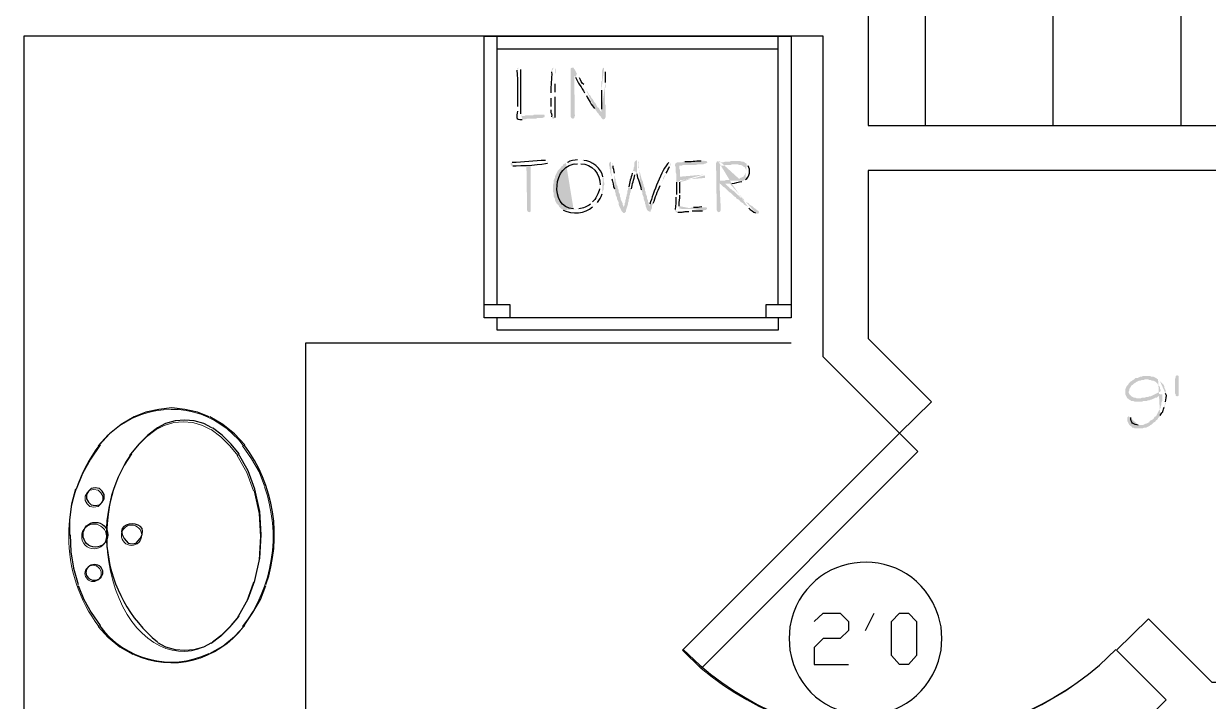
# Model space of a CAD drawing. Header units: inches. Extents: x -167 to 6071, y -6287 to -2731.
# Drawn here: x 496.9 to 589.5, y -5874.1 to -5821.1 of the extents above; entities that cross this region are included whole.
import ezdxf

# ---------------------------------------------------------------- set-up
doc = ezdxf.new("R2010")
doc.units = ezdxf.units.IN
doc.header["$LTSCALE"] = 96
doc.header["$MEASUREMENT"] = 0
doc.layers.add('Doors', color=5, linetype='Continuous', lineweight=9)
doc.layers.add('Stair', color=190, linetype='Continuous', lineweight=18)
doc.layers.add('Furniture', color=7, linetype='Continuous', lineweight=5, true_color=0x994d00)
doc.layers.add('PDF_Geometry', color=7, linetype='Continuous', true_color=0x4a4a4a)
doc.layers.add('PDF_Solid Fills', color=7, linetype='Continuous')

# ---------------------------------------------------------------- blocks, each defined once
blk = doc.blocks.new('Sink')
at = {"layer": 'Furniture'}
for points in [[(-11.147, 8.4), (-11.893, 7.813), (-12.587, 7.12), (-13.227, 6.373)], [(-2.293, 7.067), (-3.093, 7.92), (-4, 8.667), (-5.013, 9.253)], [(-13.173, 6.373), (-13.92, 5.04), (-14.453, 3.6)], [(-14.507, 3.6), (-14.88, 1.84), (-14.987, 0.027), (-14.88, -1.787), (-14.507, -3.547)], [(-14.453, -3.547), (-13.92, -4.987), (-13.173, -6.32)], [(-15.307, -3.92), (-14.88, -5.04), (-14.293, -6.053), (-13.6, -7.067)], [(-13.227, -6.32), (-12.587, -7.067), (-11.893, -7.76), (-11.147, -8.347)], [(-11.093, -8.347), (-10.453, -8.667), (-9.707, -8.88), (-8.96, -8.933), (-8.213, -8.88), (-7.467, -8.667), (-6.827, -8.347), (-6.08, -7.76), (-5.387, -7.067), (-4.747, -6.32)], [(-5.013, -9.253), (-4, -8.667), (-3.093, -7.92), (-2.293, -7.067)]]:
    blk.add_lwpolyline(points, dxfattribs=at)
blk.add_lwpolyline([(-1.973, -2.267), (-2.293, -2.32), (-2.507, -2.533), (-2.667, -2.8), (-2.667, -3.12), (-2.507, -3.387), (-2.293, -3.6), (-1.973, -3.653), (-1.653, -3.6), (-1.44, -3.387), (-1.28, -3.12), (-1.28, -2.8), (-1.44, -2.533), (-1.653, -2.32)], close=True, dxfattribs=at)
for centre, radius in [((-1.908, 2.91), 0.637), ((-1.982, 0.018), 0.969), ((-4.913, -0.078), 0.798)]:
    blk.add_circle(centre, radius, dxfattribs=at)
for centre, radius, start, end in [((-8.025, 2.919), 6.992, 64.96534, 143.60901), ((-4.365, 0.025), 11.613, 142.67613, 199.5796), ((-11.813, 0), 11.813, 323.25944, 36.74056), ((-8.035, -2.956), 6.962, 216.19077, 295.23489)]:
    blk.add_arc(centre, radius, start, end, dxfattribs=at)
blk.add_ellipse((-8.858, 0.171), major_axis=(-0.18, 8.837), ratio=0.664092, start_param=3.873962, end_param=6.643025, dxfattribs=at)

msp = doc.modelspace()

# ---------------------------------------------------------------- hatches: boundary and pattern name
at = {"layer": 'PDF_Solid Fills', "transparency": 33554559}
h = msp.add_hatch(color=256, dxfattribs=at)
h.paths.add_polyline_path([(535.637, -5824.522), (535.53, -5824.575), (535.477, -5824.735)], flags=0)
h.paths.add_polyline_path([(535.53, -5827.562), (535.53, -5827.935)], flags=0)
h.paths.add_polyline_path([(535.903, -5828.575), (536.117, -5828.575), (536.277, -5828.522), (536.97, -5828.522), (537.077, -5828.469), (537.45, -5828.469), (537.557, -5828.415), (537.61, -5828.415), (537.663, -5828.309), (535.797, -5828.309), (535.797, -5828.149)], flags=0)
h.paths.add_polyline_path([(535.797, -5824.682), (535.743, -5824.575)], flags=0)
h = msp.add_hatch(color=256, dxfattribs=at)
h.paths.add_polyline_path([(538.357, -5824.522), (538.25, -5824.575), (538.197, -5824.735), (538.197, -5824.842)], flags=0)
h.paths.add_polyline_path([(538.143, -5826.495), (538.143, -5826.922)], flags=0)
h.paths.add_polyline_path([(538.143, -5827.562), (538.143, -5827.829)], flags=0)
h.paths.add_polyline_path([(538.197, -5828.362), (538.25, -5828.469), (538.303, -5828.522), (538.357, -5828.522), (538.463, -5828.415)], flags=0)
h.paths.add_polyline_path([(538.463, -5826.815), (538.463, -5826.442)], flags=0)
h.paths.add_polyline_path([(538.463, -5825.802), (538.463, -5825.002), (538.517, -5824.895), (538.517, -5824.682), (538.463, -5824.575)], flags=0)
for points in [[(539.797, -5824.522), (539.69, -5824.575), (539.69, -5828.362), (539.743, -5828.469), (539.85, -5828.522), (539.957, -5828.469), (539.957, -5828.415), (540.01, -5828.309), (539.957, -5825.109), (540.17, -5825.002), (540.01, -5824.682), (539.957, -5824.629), (539.903, -5824.522)], [(537.45, -5828.202), (536.81, -5828.202), (536.757, -5828.255), (536.17, -5828.255), (536.063, -5828.309), (535.797, -5828.309), (537.663, -5828.309), (537.61, -5828.202), (537.557, -5828.202)], [(536.543, -5832.149), (536.223, -5832.149), (536.277, -5835.669), (536.33, -5835.775), (536.437, -5835.829), (536.543, -5835.775), (536.543, -5835.669)], [(552.65, -5831.829), (552.223, -5831.829), (552.117, -5831.882), (551.743, -5831.882), (551.583, -5831.935), (551.317, -5831.935), (553.343, -5831.989), (553.29, -5831.935), (553.183, -5831.882), (553.077, -5831.882), (552.917, -5831.829), (552.81, -5831.829)], [(584.703, -5848.629), (584.437, -5848.629), (584.33, -5848.682), (584.223, -5848.682), (584.01, -5848.789), (583.85, -5848.789), (583.743, -5848.895), (583.637, -5848.949), (583.583, -5849.002), (583.477, -5849.055), (583.37, -5849.162), (583.317, -5849.215), (583.263, -5849.322), (583.157, -5849.429), (583.103, -5849.535), (583.05, -5849.695), (583.05, -5850.069), (583.103, -5850.175), (583.157, -5850.282), (583.21, -5850.389), (584.117, -5850.389), (583.957, -5850.389), (583.85, -5850.335), (583.743, -5850.335), (583.53, -5850.229), (583.477, -5850.175), (583.37, -5850.069), (583.317, -5849.962), (583.317, -5849.855), (583.37, -5849.749), (583.37, -5849.642), (583.477, -5849.482), (583.53, -5849.375), (583.637, -5849.322), (583.743, -5849.215), (583.85, -5849.162), (583.903, -5849.109), (584.117, -5849.002), (584.223, -5849.002), (584.33, -5848.949), (584.49, -5848.949), (584.597, -5848.895), (585.61, -5848.895), (585.503, -5848.842), (585.45, -5848.789), (585.237, -5848.682), (585.077, -5848.682), (584.97, -5848.629), (584.863, -5848.629)], [(587.21, -5848.842), (587.21, -5850.175), (587.103, -5850.229), (586.997, -5850.175), (586.997, -5850.069), (586.943, -5850.015), (586.943, -5848.842), (586.997, -5848.682), (586.997, -5848.629), (587.103, -5848.575), (587.21, -5848.629)], [(585.45, -5850.015), (585.023, -5850.229), (584.917, -5850.229), (584.81, -5850.282), (584.703, -5850.282), (584.543, -5850.335), (584.33, -5850.335), (584.223, -5850.389), (583.21, -5850.389), (583.317, -5850.442), (583.37, -5850.495), (583.477, -5850.549), (583.53, -5850.602), (583.69, -5850.602), (583.797, -5850.655), (584.33, -5850.655), (584.437, -5850.602), (584.703, -5850.602), (584.81, -5850.549), (584.917, -5850.549), (585.023, -5850.495), (585.077, -5850.495), (585.183, -5850.442), (585.29, -5850.389), (585.397, -5850.335), (585.503, -5850.335), (585.61, -5850.229), (585.823, -5850.122), (585.877, -5850.069)]]:
    msp.add_hatch(color=256, dxfattribs=at).paths.add_polyline_path(points)
h = msp.add_hatch(color=256, dxfattribs=at)
h.paths.add_polyline_path([(542.303, -5824.522), (542.197, -5824.575), (542.143, -5824.735), (542.143, -5825.535), (542.09, -5825.589), (542.09, -5826.282)], flags=0)
h.paths.add_polyline_path([(542.09, -5827.775), (542.09, -5828.042), (541.77, -5828.042), (541.877, -5828.149), (541.93, -5828.255), (542.037, -5828.362), (542.09, -5828.469), (542.143, -5828.522), (542.197, -5828.575), (542.25, -5828.575), (542.357, -5828.522), (542.41, -5828.415), (542.41, -5827.455), (542.357, -5827.349), (542.357, -5826.175), (542.41, -5826.069), (542.41, -5825.695)], flags=0)
h.paths.add_polyline_path([(542.41, -5824.842), (542.41, -5824.575)], flags=0)
h = msp.add_hatch(color=256, dxfattribs=at)
h.paths.add_polyline_path([(540.17, -5825.002), (539.957, -5825.109), (539.957, -5825.162), (540.063, -5825.269)], flags=0)
h.paths.add_polyline_path([(540.757, -5826.495), (540.81, -5826.602), (540.917, -5826.709)], flags=0)
h.paths.add_polyline_path([(541.557, -5827.722), (541.77, -5828.042), (542.09, -5828.042), (542.037, -5827.935), (541.983, -5827.882), (541.93, -5827.775), (541.877, -5827.669), (541.77, -5827.615), (541.61, -5827.295), (541.503, -5827.189), (541.397, -5826.975), (541.29, -5826.869), (541.183, -5826.655), (541.13, -5826.655), (541.077, -5826.549), (541.023, -5826.442), (540.97, -5826.389), (540.917, -5826.282), (540.863, -5826.175), (540.81, -5826.069), (540.757, -5825.962), (540.703, -5825.855)], flags=0)
h.paths.add_polyline_path([(540.383, -5825.322), (540.277, -5825.109)], flags=0)
h = msp.add_hatch(color=256, dxfattribs=at)
h.paths.add_polyline_path([(537.77, -5831.775), (537.717, -5831.775)], flags=0)
h.paths.add_polyline_path([(535.103, -5831.935), (534.997, -5831.989), (534.997, -5832.095), (535.05, -5832.202), (535.157, -5832.202)], flags=0)
h.paths.add_polyline_path([(537.877, -5831.989), (537.93, -5831.882), (537.877, -5831.829)], flags=0)
h = msp.add_hatch(color=256, dxfattribs=at)
h.paths.add_polyline_path([(539.317, -5831.989), (539.103, -5832.095), (539.05, -5832.202), (538.943, -5832.255), (538.89, -5832.362), (538.73, -5832.522), (538.677, -5832.575), (538.463, -5833.002), (538.463, -5833.109), (538.41, -5833.215), (538.357, -5833.322), (538.357, -5833.535), (538.303, -5833.695), (538.303, -5834.229), (538.357, -5834.335), (538.357, -5834.602), (538.41, -5834.709), (538.463, -5834.815), (538.463, -5834.922), (538.517, -5835.029), (538.57, -5835.135), (538.623, -5835.189), (538.73, -5835.295), (538.783, -5835.349), (538.783, -5835.402), (538.943, -5835.562), (539.05, -5835.615), (540.063, -5835.615), (539.903, -5835.562)], flags=0)
h.paths.add_polyline_path([(540.223, -5832.042), (540.33, -5832.042)], flags=0)
h = msp.add_hatch(color=256, dxfattribs=at)
h.paths.add_polyline_path([(540.33, -5831.722), (540.223, -5831.722)], flags=0)
h.paths.add_polyline_path([(539.423, -5831.935), (539.317, -5831.989), (540.33, -5832.042), (540.49, -5832.042)], flags=0)
h.paths.add_polyline_path([(541.983, -5833.695), (541.983, -5833.909), (541.93, -5834.015)], flags=0)
h.paths.add_polyline_path([(541.397, -5835.029), (541.237, -5835.189)], flags=0)
h.paths.add_polyline_path([(540.33, -5835.562), (540.223, -5835.562), (540.063, -5835.615), (539.05, -5835.615), (539.103, -5835.669)], flags=0)
h.paths.add_polyline_path([(541.397, -5835.402), (541.503, -5835.349), (541.503, -5835.295), (541.61, -5835.242), (541.717, -5835.135), (541.77, -5835.082)], flags=0)
h.paths.add_polyline_path([(542.143, -5834.389), (542.197, -5834.282), (542.197, -5834.175), (542.25, -5834.069), (542.25, -5833.855), (542.303, -5833.695), (542.303, -5833.535), (542.25, -5833.375), (542.25, -5833.162), (542.197, -5833.055)], flags=0)
h.paths.add_polyline_path([(540.703, -5831.775), (540.597, -5831.775), (540.49, -5831.722)], flags=0)
h = msp.add_hatch(color=256, dxfattribs=at)
h.paths.add_polyline_path([(542.837, -5831.882), (542.73, -5831.935), (542.677, -5832.042), (542.677, -5832.149), (542.73, -5832.309), (542.73, -5832.415), (542.783, -5832.522), (542.783, -5832.789), (542.837, -5832.842), (542.837, -5832.949), (542.89, -5833.055), (542.89, -5833.215)], flags=0)
h.paths.add_polyline_path([(543.103, -5834.015), (543.157, -5834.122), (543.157, -5834.229), (543.21, -5834.389), (543.21, -5834.495), (543.263, -5834.602), (543.317, -5834.709), (543.317, -5834.815), (543.37, -5834.922), (543.423, -5835.029), (543.423, -5835.189), (543.477, -5835.349), (543.53, -5835.455), (543.583, -5835.562), (543.637, -5835.669), (543.637, -5835.722), (543.69, -5835.775), (543.797, -5835.882), (543.903, -5835.882), (544.01, -5835.775), (544.01, -5835.669), (544.063, -5835.509), (543.85, -5835.509), (543.85, -5835.455), (543.797, -5835.349), (543.743, -5835.242), (543.743, -5835.135), (543.69, -5835.029), (543.637, -5834.922), (543.583, -5834.815), (543.583, -5834.709), (543.53, -5834.602), (543.53, -5834.442), (543.477, -5834.335), (543.423, -5834.229), (543.423, -5834.069), (543.37, -5833.962), (543.37, -5833.855), (543.317, -5833.749), (543.263, -5833.642), (543.263, -5833.535), (543.21, -5833.429), (543.21, -5833.269), (543.157, -5833.162), (543.157, -5833.055), (543.103, -5832.949), (543.103, -5832.789)], flags=0)
h.paths.add_polyline_path([(542.997, -5832.202), (542.997, -5832.149), (542.943, -5831.989), (542.89, -5831.935)], flags=0)
h = msp.add_hatch(color=256, dxfattribs=at)
h.paths.add_polyline_path([(544.863, -5831.775), (544.81, -5831.775), (544.703, -5831.882), (544.65, -5831.989), (544.65, -5832.255), (544.597, -5832.362), (544.597, -5832.469), (544.543, -5832.575), (544.81, -5832.682), (544.81, -5832.735), (544.863, -5832.842)], flags=0)
h.paths.add_polyline_path([(545.183, -5834.069), (545.29, -5834.282), (545.29, -5834.442), (545.343, -5834.549), (545.397, -5834.709), (545.397, -5834.815), (545.45, -5834.975), (545.503, -5835.029), (545.503, -5835.189), (545.557, -5835.295), (545.557, -5835.402), (545.61, -5835.509), (545.663, -5835.669), (545.717, -5835.722), (545.823, -5835.775), (545.93, -5835.775), (545.93, -5835.722), (545.983, -5835.615), (546.037, -5835.509), (546.037, -5835.349), (545.823, -5835.349), (545.77, -5835.189), (545.77, -5835.082), (545.717, -5834.975), (545.717, -5834.869), (545.663, -5834.762), (545.663, -5834.602), (545.557, -5834.389), (545.557, -5834.282), (545.503, -5834.175), (545.503, -5834.015), (545.397, -5833.802), (545.397, -5833.695), (545.343, -5833.589), (545.343, -5833.482), (545.237, -5833.269), (545.13, -5832.842), (545.077, -5832.682), (545.023, -5832.575), (545.023, -5832.415), (544.97, -5832.362), (544.97, -5832.042), (545.023, -5831.935), (544.97, -5831.829)], flags=0)
h = msp.add_hatch(color=256, dxfattribs=at)
h.paths.add_polyline_path([(547.423, -5831.935), (547.37, -5831.935)], flags=0)
h.paths.add_polyline_path([(545.877, -5835.189), (545.823, -5835.349), (546.037, -5835.349), (546.09, -5835.242), (546.143, -5835.135)], flags=0)
h.paths.add_polyline_path([(546.677, -5833.749), (546.89, -5833.322), (546.89, -5833.215), (546.997, -5833.002), (547.103, -5832.895), (547.157, -5832.789)], flags=0)
h.paths.add_polyline_path([(547.423, -5832.255), (547.53, -5832.095), (547.53, -5831.935)], flags=0)
h = msp.add_hatch(color=256, dxfattribs=at)
h.paths.add_polyline_path([(550.197, -5831.775), (550.037, -5831.829), (549.877, -5831.829)], flags=0)
h.paths.add_polyline_path([(548.597, -5831.882), (548.49, -5831.882), (548.383, -5831.935), (548.01, -5831.935), (547.903, -5831.989), (547.85, -5832.095), (547.85, -5832.202), (547.903, -5832.309), (547.903, -5832.735), (547.957, -5832.895), (547.957, -5833.109), (548.223, -5833.055), (548.223, -5832.522), (548.17, -5832.415), (548.17, -5832.202), (548.33, -5832.202), (548.437, -5832.149), (549.45, -5832.149), (549.61, -5832.095), (550.037, -5832.095), (550.143, -5832.042), (550.197, -5832.042), (550.303, -5831.989), (550.357, -5831.989), (550.357, -5831.935), (550.303, -5831.829)], flags=0)
h = msp.add_hatch(color=256, dxfattribs=at)
h.paths.add_polyline_path([(551.21, -5831.829), (551.103, -5831.882), (551.05, -5831.989), (551.103, -5835.615), (551.103, -5835.669), (551.157, -5835.775), (551.263, -5835.829), (551.37, -5835.775), (551.423, -5835.669), (551.423, -5835.615), (551.317, -5833.589), (552.277, -5833.589)], flags=0)
h.paths.add_polyline_path([(553.077, -5833.429), (553.13, -5833.375), (551.37, -5833.375), (551.37, -5832.202), (551.637, -5832.202), (551.797, -5832.149), (552.17, -5832.149), (552.277, -5832.095), (552.65, -5832.095), (553.45, -5832.042), (553.343, -5831.989), (551.317, -5831.935), (551.317, -5831.829)], flags=0)
h = msp.add_hatch(color=256, dxfattribs=at)
h.paths.add_polyline_path([(553.45, -5832.042), (552.65, -5832.095), (552.757, -5832.095), (552.917, -5832.149), (553.023, -5832.149), (553.13, -5832.202), (553.183, -5832.255), (553.29, -5832.309), (553.397, -5832.522), (553.397, -5832.735), (553.343, -5832.842), (553.29, -5832.895), (553.237, -5833.002), (553.183, -5833.055), (553.077, -5833.109), (552.917, -5833.162), (552.917, -5833.215), (552.757, -5833.215), (552.65, -5833.269), (552.437, -5833.269), (552.33, -5833.322), (551.797, -5833.322), (551.69, -5833.375), (551.37, -5833.375), (553.237, -5833.375), (553.237, -5833.322), (553.343, -5833.269)], flags=0)
h.paths.add_polyline_path([(553.557, -5832.202), (553.503, -5832.095)], flags=0)
h = msp.add_hatch(color=256, dxfattribs=at)
h.paths.add_polyline_path([(544.543, -5832.575), (544.49, -5832.682), (544.49, -5832.789)], flags=0)
h.paths.add_polyline_path([(544.223, -5833.855), (544.17, -5833.962), (544.17, -5834.069), (544.117, -5834.175), (544.117, -5834.335), (544.063, -5834.442), (544.063, -5834.549), (544.01, -5834.655), (544.01, -5834.762), (543.957, -5834.922), (543.957, -5835.029), (543.903, -5835.135), (543.903, -5835.242), (543.85, -5835.402), (543.85, -5835.509), (544.063, -5835.509), (544.117, -5835.349), (544.17, -5835.189), (544.17, -5835.082), (544.223, -5834.975), (544.223, -5834.815), (544.277, -5834.709), (544.277, -5834.549), (544.33, -5834.442), (544.33, -5834.335), (544.383, -5834.229), (544.383, -5834.122), (544.437, -5834.015)], flags=0)
h.paths.add_polyline_path([(544.703, -5832.895), (544.757, -5832.789), (544.81, -5832.682)], flags=0)
h = msp.add_hatch(color=256, dxfattribs=at)
h.paths.add_polyline_path([(550.037, -5832.895), (548.223, -5833.055), (547.957, -5833.109), (547.957, -5833.482)], flags=0)
h.paths.add_polyline_path([(547.957, -5834.442), (547.957, -5834.549), (547.903, -5834.655)], flags=0)
h.paths.add_polyline_path([(547.85, -5835.615), (547.85, -5835.722), (547.957, -5835.829), (548.063, -5835.829)], flags=0)
h.paths.add_polyline_path([(548.917, -5835.775), (549.023, -5835.775), (549.183, -5835.722)], flags=0)
h.paths.add_polyline_path([(549.983, -5835.722), (550.143, -5835.669), (550.25, -5835.669), (550.303, -5835.615), (548.17, -5835.562), (548.17, -5835.349)], flags=0)
h.paths.add_polyline_path([(548.223, -5834.495), (548.223, -5834.335)], flags=0)
h.paths.add_polyline_path([(548.223, -5833.482), (548.223, -5833.322), (550.037, -5833.162), (550.197, -5833.162), (550.197, -5833.055), (550.143, -5832.949)], flags=0)
h = msp.add_hatch(color=256, dxfattribs=at)
h.paths.add_polyline_path([(552.277, -5833.589), (551.317, -5833.589), (551.423, -5833.642), (551.637, -5833.855), (551.743, -5833.909), (551.85, -5834.015), (551.957, -5834.122), (552.01, -5834.175), (552.117, -5834.282), (552.223, -5834.335), (552.33, -5834.442), (552.383, -5834.495), (552.49, -5834.602), (552.597, -5834.655), (552.65, -5834.762), (552.863, -5834.869), (552.917, -5834.975), (553.023, -5835.029), (553.077, -5835.082), (553.183, -5835.135), (553.237, -5835.242), (553.45, -5835.349), (553.61, -5835.509)], flags=0)
h.paths.add_polyline_path([(554.143, -5835.882), (554.197, -5835.935), (554.357, -5835.935), (554.41, -5835.829), (554.357, -5835.722), (554.25, -5835.669), (554.143, -5835.562), (554.037, -5835.509), (553.93, -5835.402), (553.877, -5835.349), (553.663, -5835.242), (553.61, -5835.135), (553.503, -5835.082), (553.397, -5835.029), (553.29, -5834.922), (553.183, -5834.869), (553.13, -5834.762), (552.917, -5834.655), (552.863, -5834.549), (552.757, -5834.495), (552.703, -5834.442), (552.597, -5834.335), (552.543, -5834.282), (552.437, -5834.175), (552.33, -5834.122), (552.223, -5834.015), (552.117, -5833.962), (552.063, -5833.855), (551.957, -5833.802), (551.85, -5833.695), (551.743, -5833.589), (552.117, -5833.589)], flags=0)
h = msp.add_hatch(color=256, dxfattribs=at)
h.paths.add_polyline_path([(550.143, -5835.402), (549.93, -5835.402)], flags=0)
h.paths.add_polyline_path([(549.29, -5835.455), (549.13, -5835.455), (549.023, -5835.509), (548.543, -5835.509), (548.383, -5835.562), (548.17, -5835.562), (550.303, -5835.615), (550.357, -5835.562), (550.303, -5835.455)], flags=0)
h = msp.add_hatch(color=256, dxfattribs=at)
h.paths.add_polyline_path([(585.61, -5848.895), (584.703, -5848.895), (584.81, -5848.895), (584.917, -5848.949), (585.023, -5848.949), (585.13, -5849.002), (585.237, -5849.002), (585.45, -5849.109), (585.503, -5849.162), (585.557, -5849.215), (585.61, -5849.322), (585.717, -5849.429), (585.77, -5849.535), (585.77, -5849.642), (585.823, -5849.749), (585.77, -5849.855), (585.663, -5849.909), (585.45, -5850.015), (585.877, -5850.069), (585.93, -5850.069), (585.93, -5850.602), (585.877, -5850.709), (585.877, -5850.869), (585.823, -5850.975), (585.823, -5851.082), (585.77, -5851.189), (585.717, -5851.242), (585.663, -5851.349), (585.61, -5851.455), (585.557, -5851.562), (585.503, -5851.669), (585.45, -5851.775), (585.343, -5851.829), (585.29, -5851.935), (585.183, -5852.042), (584.97, -5852.149), (584.917, -5852.255), (584.703, -5852.362), (584.65, -5852.362), (584.543, -5852.415), (584.437, -5852.469), (584.063, -5852.469), (584.97, -5852.522), (585.023, -5852.469), (585.13, -5852.415), (585.183, -5852.362), (585.29, -5852.255), (585.397, -5852.202), (585.45, -5852.095), (585.557, -5852.042), (585.61, -5851.935), (585.717, -5851.829), (585.77, -5851.722)], flags=0)
h.paths.add_polyline_path([(586.09, -5851.082), (586.143, -5851.029), (586.143, -5850.922), (586.197, -5850.815), (586.197, -5850.655)], flags=0)
h.paths.add_polyline_path([(586.197, -5850.015), (586.197, -5849.749), (586.143, -5849.642), (586.09, -5849.535), (586.09, -5849.429), (586.037, -5849.322), (585.983, -5849.269), (585.877, -5849.162), (585.823, -5849.109), (585.77, -5849.055), (585.717, -5848.949)], flags=0)
h = msp.add_hatch(color=256, dxfattribs=at)
h.paths.add_polyline_path([(583.317, -5851.775), (583.263, -5851.829), (583.21, -5851.882), (583.21, -5852.149), (583.263, -5852.255), (583.317, -5852.362), (583.37, -5852.469), (583.423, -5852.522), (583.53, -5852.575), (583.583, -5852.682), (583.69, -5852.682), (583.797, -5852.735), (584.383, -5852.735), (584.49, -5852.682), (584.65, -5852.682), (584.863, -5852.575), (584.97, -5852.522), (584.063, -5852.469)], flags=0)
h.paths.add_polyline_path([(583.477, -5851.882), (583.423, -5851.775)], flags=0)

# ---------------------------------------------------------------- linework, layer by layer
at = {"layer": 'Doors'}
msp.add_line((565.397, -5853.109), (566.837, -5854.549), dxfattribs=at)
at = {"layer": 'Doors', "transparency": 33554687}
for points in [[(565.397, -5853.109), (548.437, -5870.069)], [(566.837, -5854.549), (549.877, -5871.509)]]:
    msp.add_lwpolyline(points, dxfattribs=at)
msp.add_lwpolyline([(548.437, -5870.069), (549.877, -5871.509, 0.364513), (581.023, -5871.242), (582.303, -5870.015)], format="xyb", dxfattribs=at)
at = {"layer": 'Furniture', "transparency": 33554687}
msp.add_lwpolyline([(532.917, -5822.069), (556.917, -5822.069), (556.917, -5844.095), (532.917, -5844.095)], close=True, dxfattribs=at)
for points in [[(533.93, -5843.082), (533.93, -5822.069)], [(555.903, -5843.082), (555.903, -5822.069)], [(555.903, -5823.082), (533.93, -5823.082)], [(534.943, -5844.095), (534.943, -5843.082), (532.917, -5843.082)], [(556.917, -5843.082), (554.943, -5843.082), (554.943, -5844.095)], [(555.903, -5844.095), (555.903, -5845.055), (533.93, -5845.055), (533.93, -5844.095)], [(556.917, -5846.069), (518.943, -5846.069), (518.943, -5929.589)]]:
    msp.add_lwpolyline(points, dxfattribs=at)
at = {"layer": 'PDF_Geometry', "color": 7}
for points in [[(496.917, -5581.109), (496.917, -5818.602), (559.423, -5818.602), (559.423, -5785.589), (562.943, -5785.589), (562.943, -5829.055), (669.93, -5829.055)], [(676.97, -5876.095), (589.13, -5876.095), (585.93, -5879.295), (583.423, -5876.789), (586.25, -5873.962), (582.357, -5870.069), (584.863, -5867.615), (589.823, -5872.575), (624.917, -5872.575), (624.917, -5832.575), (562.943, -5832.575), (562.943, -5845.695), (567.903, -5850.655), (565.397, -5853.109), (559.423, -5847.135), (559.423, -5822.069), (496.917, -5822.069), (496.917, -5994.069)], [(565.397, -5853.109), (548.437, -5870.069)], [(566.837, -5854.549), (549.877, -5871.509)]]:
    msp.add_lwpolyline(points, dxfattribs=at)
at = {"layer": 'PDF_Geometry'}
for points in [[(567.423, -5829.055), (567.423, -5789.055)], [(577.397, -5829.055), (577.397, -5789.055)], [(587.423, -5829.055), (587.423, -5789.055)], [(533.93, -5843.082), (533.93, -5822.069)], [(555.903, -5843.082), (555.903, -5822.069)], [(555.903, -5823.082), (533.93, -5823.082)], [(534.943, -5844.095), (534.943, -5843.082), (532.917, -5843.082)], [(556.917, -5843.082), (554.943, -5843.082), (554.943, -5844.095)], [(555.903, -5844.095), (555.903, -5845.055), (533.93, -5845.055), (533.93, -5844.095)], [(556.917, -5846.069), (518.943, -5846.069), (518.943, -5930.549), (523.423, -5930.549), (523.423, -5934.069), (518.943, -5934.069)], [(511.423, -5851.829), (510.517, -5851.455), (509.503, -5851.242), (508.49, -5851.135), (507.477, -5851.242), (506.463, -5851.455), (505.557, -5851.829), (504.543, -5852.415), (503.637, -5853.162), (502.837, -5854.015)], [(511.637, -5852.682), (510.997, -5852.362), (510.25, -5852.149), (509.503, -5852.095), (508.757, -5852.149), (508.01, -5852.362), (507.37, -5852.682), (506.623, -5853.269), (505.93, -5853.962), (505.29, -5854.709)], [(514.197, -5854.015), (513.397, -5853.162), (512.49, -5852.415), (511.477, -5851.829)], [(513.77, -5854.709), (513.13, -5853.962), (512.437, -5853.269), (511.69, -5852.682)], [(502.89, -5854.015), (502.143, -5855.135), (501.503, -5856.255), (501.023, -5857.482)], [(513.717, -5867.402), (514.463, -5866.069), (514.997, -5864.629), (515.37, -5862.869), (515.477, -5861.055), (515.37, -5859.242), (514.997, -5857.482), (514.463, -5856.042), (513.717, -5854.709)], [(500.97, -5857.482), (500.65, -5858.655), (500.49, -5859.882), (500.49, -5861.109)], [(500.543, -5861.055), (500.597, -5862.389), (500.81, -5863.669), (501.183, -5864.949)], [(505.077, -5861.695), (505.397, -5861.749), (505.717, -5861.695)], [(501.183, -5865.002), (501.61, -5866.122), (502.197, -5867.135), (502.89, -5868.149)], [(514.143, -5868.149), (514.837, -5867.135), (515.423, -5866.122), (515.85, -5865.002)], [(511.69, -5869.429), (512.437, -5868.842), (513.13, -5868.149), (513.77, -5867.402)], [(558.73, -5867.829), (559.423, -5867.189), (560.757, -5867.189), (561.397, -5867.829), (561.397, -5868.522), (560.757, -5869.162), (559.423, -5869.162), (558.73, -5869.855), (558.73, -5871.189), (561.397, -5871.189)], [(562.73, -5868.522), (563.423, -5867.189)], [(568.437, -5870.922), (568.65, -5870.069), (568.703, -5869.162), (568.65, -5868.255), (568.437, -5867.402)], [(511.477, -5870.335), (512.49, -5869.749), (513.397, -5869.002), (514.197, -5868.149)], [(556.81, -5868.255), (556.757, -5869.162), (556.81, -5870.069)], [(507.37, -5869.482), (508.01, -5869.802), (508.757, -5870.015), (509.503, -5870.069), (510.25, -5870.015), (510.997, -5869.802), (511.637, -5869.482)]]:
    msp.add_lwpolyline(points, dxfattribs=at)
for points in [[(532.917, -5822.069), (556.917, -5822.069), (556.917, -5844.095), (532.917, -5844.095)], [(502.517, -5858.762), (502.837, -5858.709), (503.05, -5858.495), (503.21, -5858.229), (503.21, -5857.909), (503.05, -5857.642), (502.837, -5857.429), (502.517, -5857.375), (502.197, -5857.429), (501.983, -5857.642), (501.823, -5857.909), (501.823, -5858.229), (501.983, -5858.495), (502.197, -5858.709)], [(565.397, -5871.189), (564.757, -5870.495), (564.757, -5867.829), (565.397, -5867.189), (566.09, -5867.189), (566.73, -5867.829), (566.73, -5870.495), (566.09, -5871.189)]]:
    msp.add_lwpolyline(points, close=True, dxfattribs=at)
msp.add_lwpolyline([(548.49, -5870.015), (549.77, -5871.242, 0.371843), (581.023, -5871.242), (582.303, -5870.015)], format="xyb", dxfattribs=at)
for centre, radius in [((502.525, -5861.047), 0.969), ((502.451, -5863.992), 0.637)]:
    msp.add_circle(centre, radius, dxfattribs=at)
for centre, radius, start, end in [((504.843, -5861.067), 11.671, 340.57411, 37.17016), ((514.347, -5860.969), 10.966, 145.19208, 230.48645), ((508.455, -5864.038), 6.962, 216.19077, 295.23489)]:
    msp.add_arc(centre, radius, start, end, dxfattribs=at)
at = {"layer": 'PDF_Geometry', "color": 7}
for points in [[(535.477, -5824.735), (535.584, -5825.612), (535.507, -5826.648), (535.53, -5827.562)], [(535.797, -5828.149), (535.797, -5826.993), (535.797, -5825.838), (535.797, -5824.682)], [(538.197, -5824.842), (538.22, -5825.46), (538.103, -5825.835), (538.143, -5826.495)], [(542.41, -5825.695), (542.41, -5825.411), (542.41, -5825.127), (542.41, -5824.842)], [(538.463, -5826.442), (538.463, -5826.229), (538.463, -5826.015), (538.463, -5825.802)], [(540.063, -5825.269), (540.21, -5825.703), (540.573, -5826.08), (540.757, -5826.495)], [(540.703, -5825.855), (540.502, -5825.682), (540.47, -5825.574), (540.383, -5825.322)], [(540.917, -5826.709), (541.063, -5827.003), (541.338, -5827.489), (541.557, -5827.722)], [(542.09, -5826.282), (542.09, -5826.78), (542.09, -5827.278), (542.09, -5827.775)], [(538.143, -5826.922), (538.143, -5827.135), (538.143, -5827.349), (538.143, -5827.562)], [(538.463, -5828.415), (538.463, -5827.882), (538.463, -5827.349), (538.463, -5826.815)], [(535.53, -5827.935), (535.478, -5828.326), (535.308, -5828.655), (535.903, -5828.575)], [(538.143, -5827.829), (538.12, -5828.277), (538.22, -5827.914), (538.197, -5828.362)], [(537.717, -5831.775), (536.819, -5831.76), (535.99, -5831.988), (535.103, -5831.935)], [(535.157, -5832.202), (535.751, -5832.207), (537.622, -5832.111), (537.877, -5831.989)], [(539.903, -5835.562), (537.991, -5835.439), (538.272, -5832.003), (540.223, -5832.042)], [(540.223, -5831.722), (539.961, -5831.815), (539.696, -5831.757), (539.423, -5831.935)], [(540.49, -5832.042), (541.342, -5831.994), (542.03, -5832.883), (541.983, -5833.695)], [(542.197, -5833.055), (542.126, -5832.455), (541.305, -5831.757), (540.703, -5831.775)], [(543.103, -5832.789), (543.097, -5832.583), (542.992, -5832.403), (542.997, -5832.202)], [(547.37, -5831.935), (546.754, -5832.511), (546.157, -5834.372), (545.877, -5835.189)], [(547.157, -5832.789), (547.246, -5832.611), (547.334, -5832.433), (547.423, -5832.255)], [(549.877, -5831.829), (549.393, -5831.846), (549.139, -5831.913), (548.597, -5831.882)], [(553.343, -5833.269), (553.681, -5833.09), (553.774, -5832.514), (553.557, -5832.202)], [(542.89, -5833.215), (543.004, -5833.471), (543.005, -5833.757), (543.103, -5834.015)], [(544.49, -5832.789), (544.396, -5833.157), (544.27, -5833.468), (544.223, -5833.855)], [(544.437, -5834.015), (544.478, -5833.636), (544.654, -5833.274), (544.703, -5832.895)], [(544.863, -5832.842), (544.874, -5833.175), (545.202, -5833.742), (545.183, -5834.069)], [(541.93, -5834.015), (541.911, -5834.287), (541.612, -5834.839), (541.397, -5835.029)], [(546.143, -5835.135), (546.302, -5834.669), (546.466, -5834.209), (546.677, -5833.749)], [(547.957, -5833.482), (547.957, -5833.802), (547.957, -5834.122), (547.957, -5834.442)], [(548.223, -5834.335), (548.223, -5834.051), (548.223, -5833.767), (548.223, -5833.482)], [(552.277, -5833.589), (552.556, -5833.583), (552.806, -5833.45), (553.077, -5833.429)], [(541.77, -5835.082), (541.937, -5834.823), (542.042, -5834.73), (542.143, -5834.389)], [(547.903, -5834.655), (547.92, -5835.082), (547.889, -5835.219), (547.85, -5835.615)], [(548.17, -5835.349), (548.138, -5834.885), (548.212, -5834.845), (548.223, -5834.495)], [(539.103, -5835.669), (539.785, -5836.028), (540.835, -5835.959), (541.397, -5835.402)], [(541.237, -5835.189), (540.992, -5835.417), (540.648, -5835.506), (540.33, -5835.562)], [(548.063, -5835.829), (548.539, -5835.863), (548.419, -5835.745), (548.917, -5835.775)], [(549.183, -5835.722), (549.45, -5835.722), (549.717, -5835.722), (549.983, -5835.722)], [(549.93, -5835.402), (549.587, -5835.458), (549.728, -5835.467), (549.29, -5835.455)], [(553.61, -5835.509), (553.726, -5835.62), (553.993, -5835.831), (554.143, -5835.882)]]:
    msp.add_open_spline(points, degree=3, dxfattribs=at)
at = {"layer": 'PDF_Geometry'}
for points in [[(586.197, -5850.655), (586.207, -5850.453), (586.334, -5850.214), (586.197, -5850.015)], [(585.77, -5851.722), (586.033, -5851.323), (585.942, -5851.556), (586.09, -5851.082)], [(584.063, -5852.469), (583.727, -5852.474), (583.414, -5852.269), (583.477, -5851.882)], [(505.717, -5861.695), (507.676, -5859.69), (503.118, -5859.69), (505.077, -5861.695)], [(568.437, -5867.402), (566.462, -5861.394), (557.957, -5861.952), (556.81, -5868.255)], [(556.81, -5870.069), (557.956, -5876.372), (566.462, -5876.931), (568.437, -5870.922)]]:
    msp.add_open_spline(points, degree=3, dxfattribs=at)
at = {"layer": 'Stair'}
for points in [[(567.423, -5789.055), (567.423, -5829.055)], [(577.397, -5789.055), (577.397, -5829.055)], [(587.423, -5789.055), (587.423, -5829.055)]]:
    msp.add_lwpolyline(points, close=True, dxfattribs=at)

# ---------------------------------------------------------------- block references
at = {"layer": 'Doors', "rotation": 180}
msp.add_blockref('Sink', (500.437, -5861.162), dxfattribs=at)

doc.saveas('drawing.dxf')
